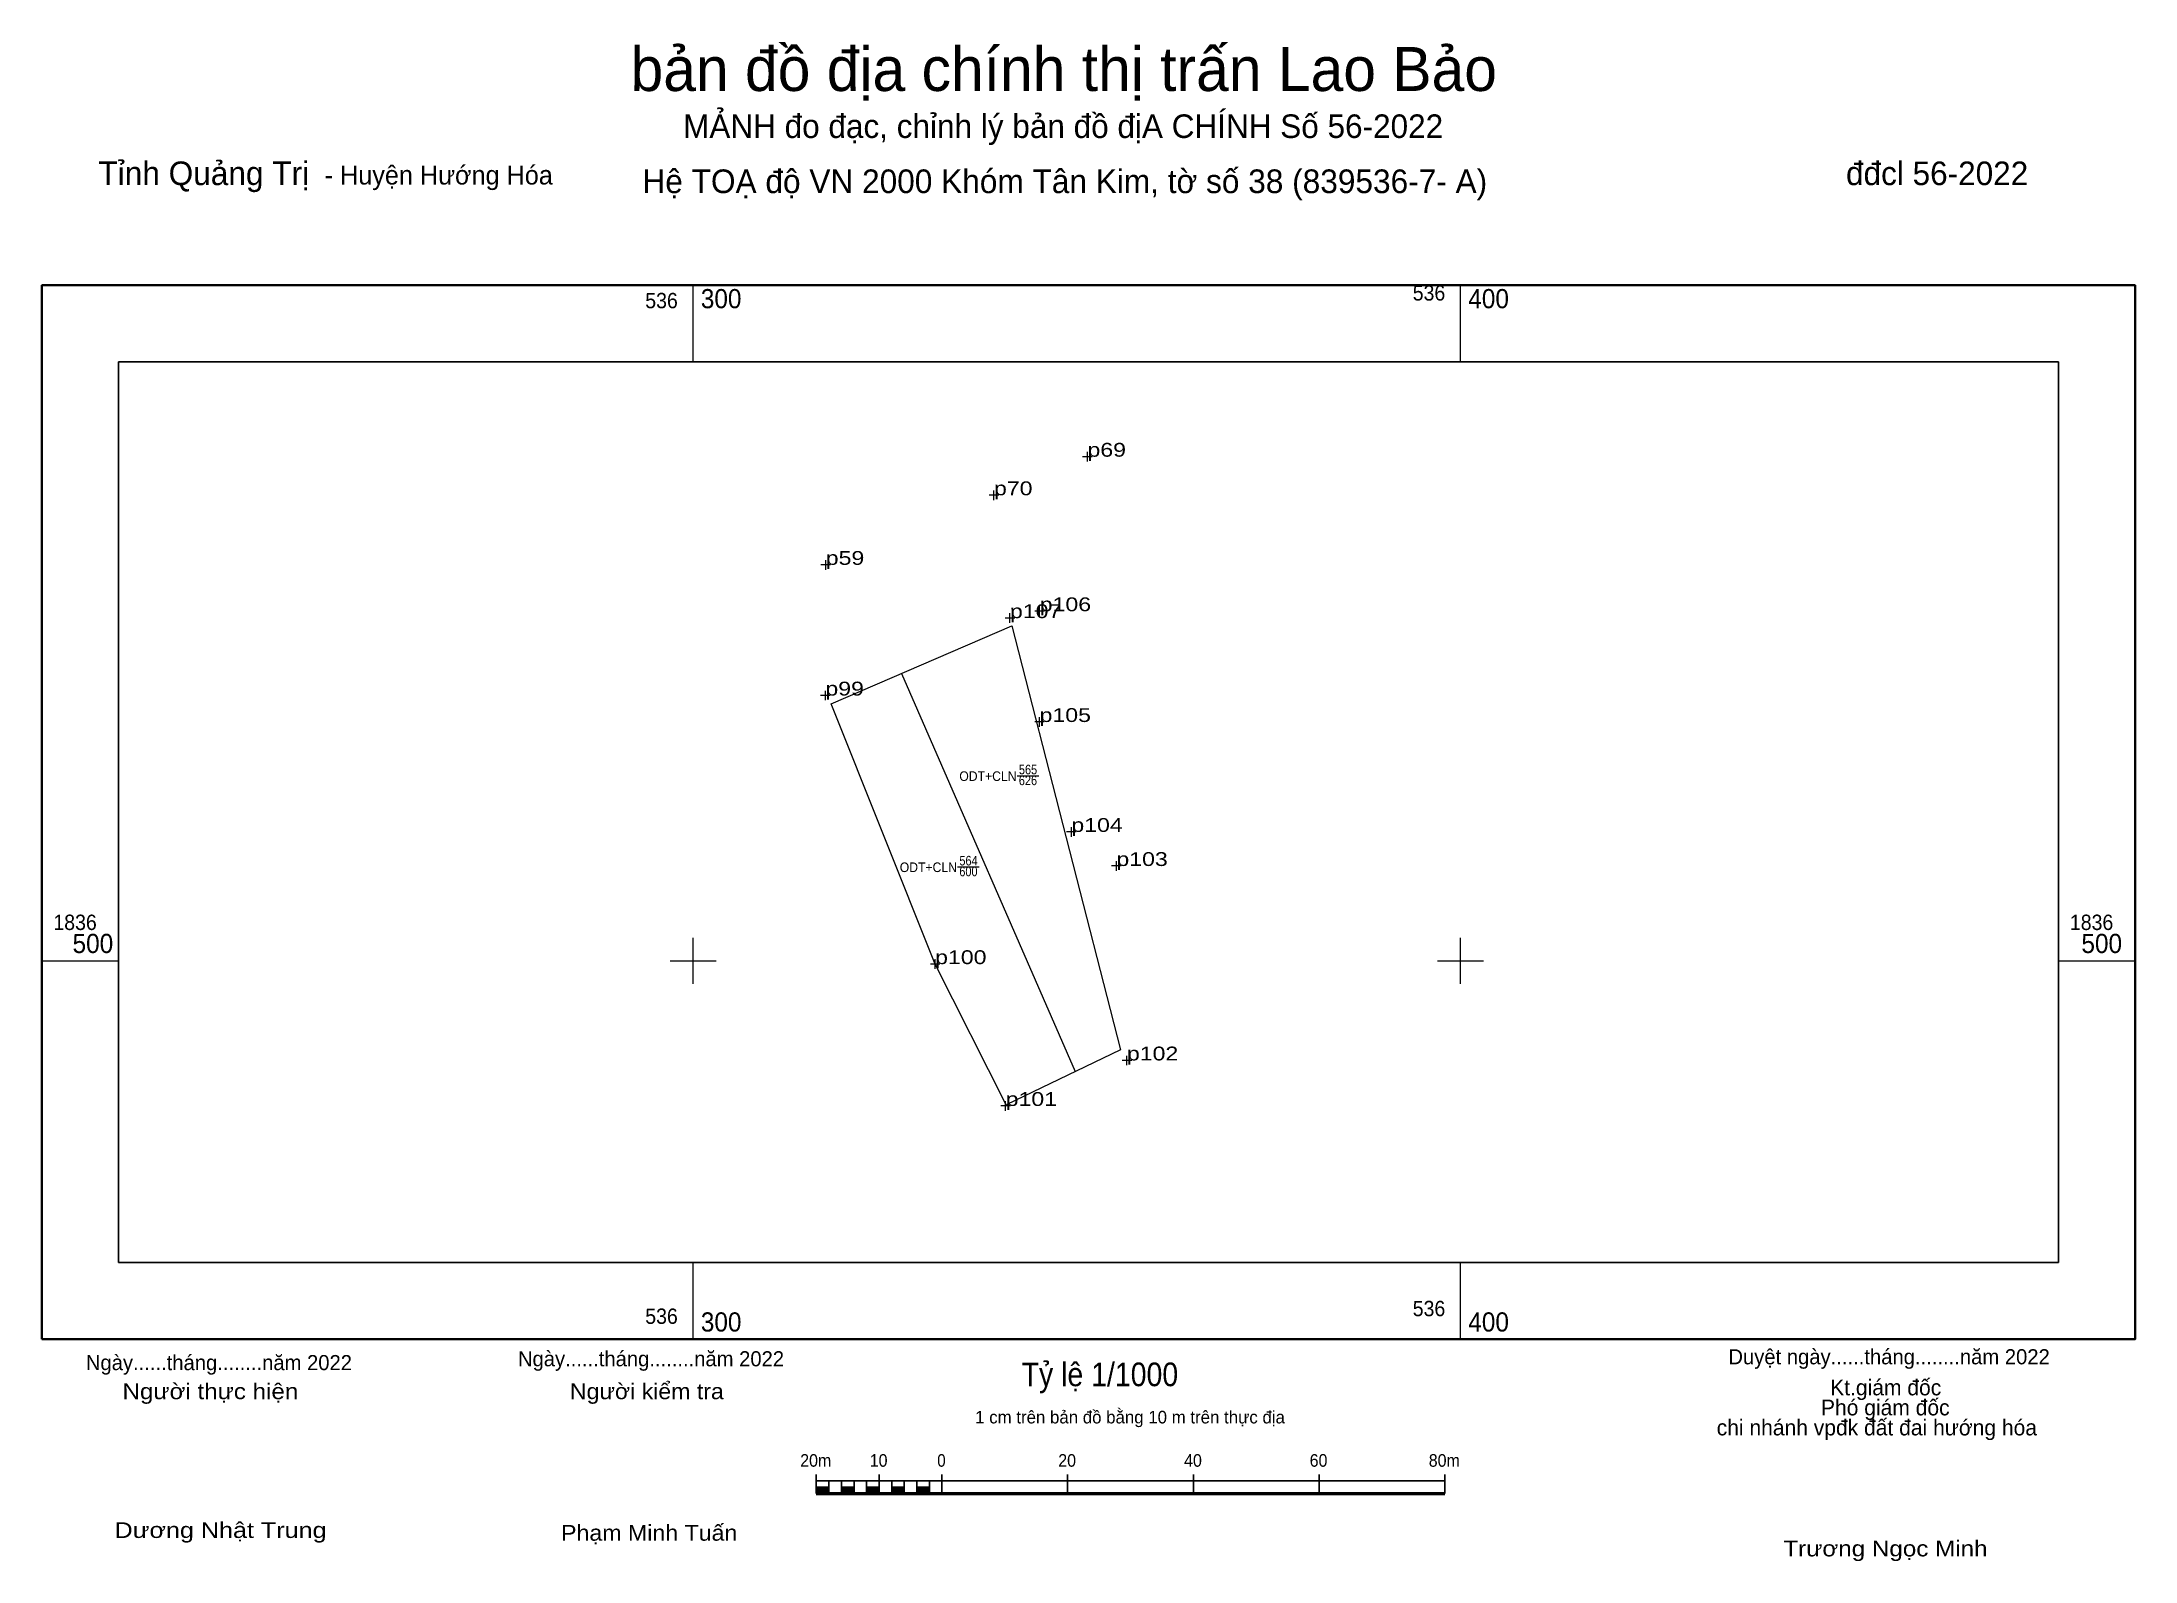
# Model space of a CAD drawing. Header units: metres. Extents: x 536215 to 536488, y 1836422 to 1836620.
import ezdxf
from ezdxf.enums import TextEntityAlignment as Align

# ---------------------------------------------------------------- set-up
doc = ezdxf.new("R2010")
doc.units = ezdxf.units.M
doc.header["$LTSCALE"] = 0.8
for name, color, linetype, lineweight in [('10', 7, 'Continuous', 13), ('13', 7, 'Continuous', 13), ('2', 7, 'Continuous', 25), ('63', 7, 'Continuous', 13), ('7', 7, 'Continuous', 13)]:
    doc.layers.add(name, color=color, linetype=linetype, lineweight=lineweight)
doc.layers.add('12', color=7, linetype='Continuous')

msp = doc.modelspace()

# ---------------------------------------------------------------- hatches: boundary and pattern name
at = {"layer": '2'}
for points in [[(536316.04, 1836430.61), (536317.68, 1836430.61), (536317.68, 1836431.43), (536316.04, 1836431.43)], [(536319.32, 1836430.61), (536320.96, 1836430.61), (536320.96, 1836431.43), (536319.32, 1836431.43)], [(536322.6, 1836430.61), (536324.23, 1836430.61), (536324.23, 1836431.43), (536322.6, 1836431.43)], [(536325.87, 1836430.61), (536327.51, 1836430.61), (536327.51, 1836431.43), (536325.87, 1836431.43)], [(536329.15, 1836430.61), (536330.79, 1836430.61), (536330.79, 1836431.43), (536329.15, 1836431.43)]]:
    msp.add_hatch(color=256, dxfattribs=at).paths.add_polyline_path(points)

# ---------------------------------------------------------------- linework, layer by layer
at = {"layer": '10'}
msp.add_line((536327.17, 1836537.43), (536349.79, 1836485.56), dxfattribs=at)
msp.add_lwpolyline([(536341.54, 1836543.62), (536355.68, 1836488.39), (536340.77, 1836481.24), (536331.53, 1836499.56), (536317.99, 1836533.47)], close=True, dxfattribs=at)
at = {"layer": '13'}
for p, q in [((536342.22, 1836524.09), (536345.05, 1836524.09)), ((536334.46, 1836512.22), (536337.29, 1836512.22))]:
    msp.add_line(p, q, dxfattribs=at)
at = {"layer": '2'}
for p, q in [((536316.04, 1836430.61), (536316.04, 1836433.06)), ((536316.04, 1836432.24), (536397.94, 1836432.24)), ((536317.68, 1836430.61), (536317.68, 1836432.24)), ((536319.32, 1836430.61), (536319.32, 1836432.24)), ((536320.96, 1836430.61), (536320.96, 1836432.24)), ((536322.6, 1836430.61), (536322.6, 1836432.24)), ((536324.23, 1836430.61), (536324.23, 1836433.06)), ((536325.87, 1836430.61), (536325.87, 1836432.24)), ((536327.51, 1836430.61), (536327.51, 1836432.24)), ((536329.15, 1836430.61), (536329.15, 1836432.24)), ((536330.79, 1836430.61), (536330.79, 1836432.24)), ((536332.42, 1836430.61), (536332.42, 1836433.06)), ((536348.8, 1836430.61), (536348.8, 1836433.06)), ((536365.18, 1836430.61), (536365.18, 1836433.06)), ((536381.56, 1836430.61), (536381.56, 1836433.06)), ((536397.94, 1836430.61), (536397.94, 1836433.06))]:
    msp.add_line(p, q, dxfattribs=at)
at = {"layer": '2', "lineweight": 53}
msp.add_line((536316.04, 1836430.61), (536397.94, 1836430.61), dxfattribs=at)
at = {"layer": '2', "lineweight": 13}
for points in [[(536316.04, 1836430.61), (536317.68, 1836430.61), (536317.68, 1836431.43), (536316.04, 1836431.43)], [(536319.32, 1836430.61), (536320.96, 1836430.61), (536320.96, 1836431.43), (536319.32, 1836431.43)], [(536322.6, 1836430.61), (536324.23, 1836430.61), (536324.23, 1836431.43), (536322.6, 1836431.43)], [(536325.87, 1836430.61), (536327.51, 1836430.61), (536327.51, 1836431.43), (536325.87, 1836431.43)], [(536329.15, 1836430.61), (536330.79, 1836430.61), (536330.79, 1836431.43), (536329.15, 1836431.43)]]:
    msp.add_lwpolyline(points, close=True, dxfattribs=at)
at = {"layer": '63'}
for p, q in [((536300, 1836578), (536300, 1836588)), ((536400, 1836578), (536400, 1836588)), ((536300, 1836497), (536300, 1836503)), ((536400, 1836497), (536400, 1836503)), ((536215.14, 1836500), (536225.14, 1836500)), ((536297, 1836500), (536303, 1836500)), ((536397, 1836500), (536403, 1836500)), ((536477.89, 1836500), (536487.89, 1836500)), ((536300, 1836450.69), (536300, 1836460.69)), ((536400, 1836450.69), (536400, 1836460.69))]:
    msp.add_line(p, q, dxfattribs=at)
at = {"layer": '63', "lineweight": 40}
msp.add_lwpolyline([(536215.14, 1836450.69), (536215.14, 1836588), (536487.89, 1836588), (536487.89, 1836450.69)], close=True, dxfattribs=at)
at = {"layer": '63'}
msp.add_lwpolyline([(536225.14, 1836578), (536477.89, 1836578), (536477.89, 1836460.69), (536225.14, 1836460.69)], close=True, dxfattribs=at)
at = {"layer": '63', "lineweight": 25}
msp.add_lwpolyline([(536225.14, 1836460.69), (536225.14, 1836578), (536477.89, 1836578), (536477.89, 1836460.69)], close=True, dxfattribs=at)
at = {"layer": '7'}
for p, q in [((536352, 1836565.66), (536350.75, 1836565.66)), ((536351.38, 1836565.03), (536351.38, 1836566.28)), ((536339.83, 1836560.64), (536338.58, 1836560.64)), ((536339.2, 1836560.01), (536339.2, 1836561.26)), ((536317.9, 1836551.57), (536316.65, 1836551.57)), ((536317.28, 1836550.94), (536317.28, 1836552.19)), ((536345.15, 1836544.91), (536345.15, 1836546.15)), ((536341.9, 1836544.63), (536340.65, 1836544.63)), ((536341.28, 1836544.01), (536341.28, 1836545.26)), ((536345.78, 1836545.53), (536344.53, 1836545.53)), ((536317.23, 1836533.93), (536317.23, 1836535.18)), ((536317.85, 1836534.55), (536316.6, 1836534.55)), ((536345.76, 1836531.1), (536344.51, 1836531.1)), ((536345.14, 1836530.47), (536345.14, 1836531.72)), ((536349.9, 1836516.78), (536348.65, 1836516.78)), ((536349.28, 1836516.16), (536349.28, 1836517.4)), ((536355.78, 1836512.34), (536354.53, 1836512.34)), ((536355.15, 1836511.71), (536355.15, 1836512.96)), ((536332.15, 1836499.56), (536330.91, 1836499.56)), ((536331.53, 1836498.94), (536331.53, 1836500.19)), ((536357.15, 1836487.01), (536355.9, 1836487.01)), ((536356.52, 1836486.39), (536356.52, 1836487.63)), ((536341.34, 1836481.08), (536340.09, 1836481.08)), ((536340.72, 1836480.46), (536340.72, 1836481.7))]:
    msp.add_line(p, q, dxfattribs=at)

# ---------------------------------------------------------------- texts
at = {"layer": '12', "width": 1.25}
for s, p in [('p69', (536351.38, 1836565.66)), ('p70', (536339.2, 1836560.64)), ('p59', (536317.28, 1836551.57)), ('p107', (536341.28, 1836544.63)), ('p106', (536345.16, 1836545.53)), ('p99', (536317.23, 1836534.55)), ('p105', (536345.14, 1836531.1)), ('p104', (536349.28, 1836516.78)), ('p103', (536355.15, 1836512.34)), ('p100', (536331.53, 1836499.56)), ('p102', (536356.52, 1836487.01)), ('p101', (536340.72, 1836481.08))]:
    msp.add_text(s, height=1.8, dxfattribs=at).set_placement(p)
at = {"layer": '13'}
for s, width, p in [('ODT+CLN', 0.95, (536338.41, 1836523.42)), ('565', 0.85, (536343.635, 1836524.28)), ('626', 0.85, (536343.625, 1836522.87)), ('564', 0.85, (536335.88, 1836512.41)), ('ODT+CLN', 0.95, (536330.65, 1836511.55)), ('600', 0.85, (536335.87, 1836511))]:
    msp.add_text(s, height=1.25, dxfattribs=dict(at, width=width)).set_placement(p, align=Align.CENTER)
at = {"layer": '2'}
for s, height, p in [('bản đồ địa chính thị trấn Lao Bảo', 5.73, (536348.29, 1836613.3)), ('MẢNH đo đạc, chỉnh lý bản đồ địA CHÍNH Số 56-2022', 3.07, (536348.21, 1836607.18)), ('Hệ TOẠ độ VN 2000 Khóm Tân Kim, tờ số 38 (839536-7- A)', 3.08, (536348.43, 1836600)), ('Ngày......tháng........năm 2022', 1.968, (536238.21, 1836446.66)), ('Ngày......tháng........năm 2022', 1.968, (536294.51, 1836447.16)), ('Duyệt ngày......tháng........năm 2022', 1.97, (536455.83, 1836447.42)), ('Kt.giám đốc', 2.05, (536455.39, 1836443.38)), ('Phó giám đốc', 2.05, (536455.335, 1836440.77)), ('1 cm trên bản đồ bằng 10 m trên thực địa', 1.64, (536356.93, 1836439.72)), ('chi nhánh vpđk đất đai hướng hóa', 2.05, (536454.235, 1836438.16))]:
    msp.add_text(s, height=height, dxfattribs=at).set_placement(p, align=Align.CENTER)
for s, height, p in [('Tỉnh Quảng Trị ', 3.078, (536222.51, 1836601.04)), ('- Huyện Hướng Hóa', 2.456, (536251.99, 1836601.12))]:
    msp.add_text(s, height=height, dxfattribs=at).set_placement(p)
msp.add_text(' đđcl 56-2022', height=3.07, dxfattribs=at).set_placement((536473.96, 1836601.04), align=Align.RIGHT)
for s, height, width, p in [('Tỷ lệ 1/1000', 3.08, 0.9, (536353, 1836444.57)), ('Người thực hiện', 2.047, 1.15, (536237.1, 1836442.88)), ('Người kiểm tra', 2.047, 1.1, (536293.97, 1836442.88)), ('20m', 1.638, 0.95, (536315.975, 1836434.08)), ('10', 1.638, 0.95, (536324.17, 1836434.08)), ('0', 1.638, 0.9, (536332.355, 1836434.08)), ('20', 1.638, 0.95, (536348.73, 1836434.08)), ('40', 1.638, 0.95, (536365.13, 1836434.08)), ('60', 1.638, 0.95, (536381.49, 1836434.08)), ('80m', 1.638, 0.95, (536397.875, 1836434.08)), ('Dương Nhật Trung', 2.04, 1.2, (536238.42, 1836424.8)), ('Phạm Minh Tuấn', 2.05, 1.1, (536294.275, 1836424.44)), ('Trương Ngọc Minh', 2.05, 1.15, (536455.355, 1836422.4))]:
    msp.add_text(s, height=height, dxfattribs=dict(at, width=width)).set_placement(p, align=Align.CENTER)
at = {"layer": '63', "width": 0.95}
for p in [(536298, 1836585), (536398, 1836586), (536298, 1836452.69), (536398, 1836453.69)]:
    msp.add_text('536', height=2, dxfattribs=at).set_placement(p, align=Align.RIGHT)
for s, height, p in [('300', 2.5, (536301, 1836585)), ('400', 2.5, (536401, 1836585)), ('1836', 2, (536216.64, 1836504)), ('1836', 2, (536216.64, 1836504)), ('1836', 2, (536479.39, 1836504)), ('1836', 2, (536479.39, 1836504)), ('500', 2.5, (536219.14, 1836501)), ('500', 2.5, (536480.89, 1836501)), ('300', 2.5, (536301, 1836451.69)), ('400', 2.5, (536401, 1836451.69))]:
    msp.add_text(s, height=height, dxfattribs=at).set_placement(p)

doc.saveas('drawing.dxf')
